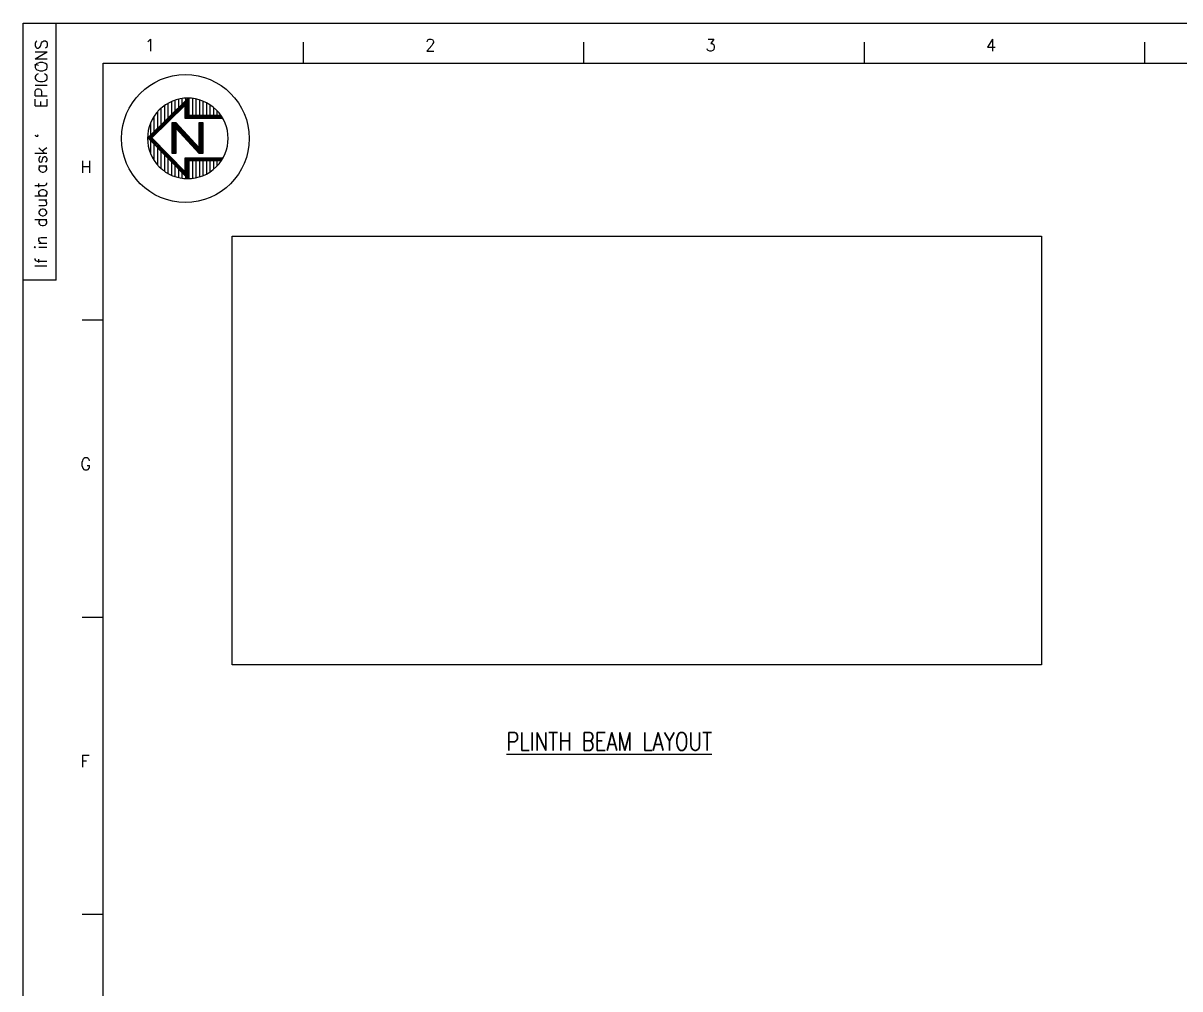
# Model space of a CAD drawing. Extents: x -93349148775 to 1048725102051, y -1180441401940 to 309370.
# Drawn here: x 0 to 289.1, y 352.7 to 594 of the extents above; entities that cross this region are included whole.
import ezdxf

# ---------------------------------------------------------------- set-up
doc = ezdxf.new("R2010")
doc.units = 0
doc.header["$LTSCALE"] = 5
doc.header["$MEASUREMENT"] = 0
for name, color, linetype in [('FRAME', 6, 'Continuous'), ('LINE WORK', 4, 'Continuous'), ('other', 5, 'Continuous'), ('sheet', 1, 'Continuous'), ('TITLE', 6, 'Continuous')]:
    doc.layers.add(name, color=color, linetype=linetype)
doc.styles.add('ROMANS', font='romans.shx', dxfattribs={"width": 0.8, "height": 2.25})
pattern_1 = [(45, (-937.62068, -729.35372), (-0.176776695, 0.176776695), [])]

msp = doc.modelspace()

# ---------------------------------------------------------------- hatches: boundary and pattern name
at = {"layer": 'sheet'}
h = msp.add_hatch(dxfattribs=at)
h.set_pattern_fill('ANSI31', color=8, scale=7, angle=45, style=0)
h.set_pattern_definition([(90, (-937.6207, -729.3537), (-0.875, 0), [])])
h.paths.add_polyline_path([(48.28, 572.33, 1.498328), (41.17, 555.14), (41.17, 555.18), (31.13, 565.31), (41.17, 575.16), (41.17, 570.91), (49.46, 570.91, 0.046098)])
h.paths.add_polyline_path([(49.56, 559.67), (41.17, 559.67), (41.17, 555.18), (41.17, 555.14, 0.251631)])
h = msp.add_hatch(dxfattribs=at)
h.set_pattern_fill('ANSI31', color=8, scale=2, style=0)
h.set_pattern_definition(pattern_1)
h.paths.add_polyline_path([(49.99, 560.37), (40.47, 560.37), (40.47, 556.88), (32.13, 565.31), (40.47, 573.49), (40.47, 570.21), (49.9, 570.21, 0.020512), (49.46, 570.91), (41.17, 570.91), (41.17, 575.16), (31.13, 565.31), (41.17, 555.18), (41.17, 559.67), (49.56, 559.67, 0.020286)])
h = msp.add_hatch(dxfattribs=at)
h.set_pattern_fill('ANSI31', color=8, scale=2, style=0)
h.set_pattern_definition(pattern_1)
h.paths.add_polyline_path([(38.16, 561.46), (38.16, 567.72), (44.02, 561.46), (44.89, 561.46), (44.89, 569.16), (44.89, 569.17), (43.98, 569.17), (43.98, 569.16), (43.98, 562.88), (38.16, 569.16), (37.26, 569.16), (37.26, 561.46)])

# ---------------------------------------------------------------- linework, layer by layer
at = {"layer": 'FRAME'}
for points in [[(0, 594), (841, 594), (841, 0), (0, 0)], [(831, 10), (20, 10), (20, 584), (831, 584)]]:
    msp.add_lwpolyline(points, close=True, dxfattribs=at)
at = {"layer": 'LINE WORK'}
msp.add_lwpolyline([(52.22, 540.78), (254.53, 540.78), (254.53, 433.63), (52.22, 433.63)], close=True, dxfattribs=at)
msp.add_ellipse((41.15, 565.21), major_axis=(-10.07, 0), ratio=1, start_param=3.926991, end_param=10.210176, dxfattribs=at)
at = {"layer": 'other'}
msp.add_circle((40.55, 565.17), 15.96, dxfattribs=at)
at = {"layer": 'sheet', "color": 2}
for p, q in [((8.24, 529.76), (8.24, 594)), ((70.08, 583.99), (70.08, 589.22)), ((70.08, 583.99), (70.08, 589.22)), ((140.17, 583.99), (140.17, 589.22)), ((140.17, 583.99), (140.17, 589.22)), ((210.25, 583.99), (210.25, 589.22)), ((210.25, 583.99), (210.25, 589.22)), ((280.33, 583.99), (280.33, 589.22)), ((280.33, 583.99), (280.33, 589.22)), ((8.24, 529.76), (0, 529.76)), ((20.01, 519.76), (14.77, 519.76)), ((20.01, 519.76), (14.77, 519.76)), ((20.01, 445.51), (14.77, 445.51)), ((20.01, 445.51), (14.77, 445.51)), ((20.01, 371.26), (14.77, 371.26)), ((20.01, 371.26), (14.77, 371.26))]:
    msp.add_line(p, q, dxfattribs=at)
at = {"layer": 'sheet'}
for points in [[(49.46, 570.91), (41.17, 570.91), (41.17, 575.16), (31.13, 565.31), (41.17, 555.18), (41.17, 559.67), (49.56, 559.67)], [(49.9, 570.21), (40.47, 570.21), (40.47, 573.49), (32.13, 565.31), (40.47, 556.88), (40.47, 560.37), (49.99, 560.37)], [(37.26, 569.16), (38.16, 569.16), (43.98, 562.88), (43.98, 569.17), (44.89, 569.17), (44.89, 561.46), (44.02, 561.46), (38.16, 567.72), (38.16, 561.46), (37.26, 561.46), (37.26, 569.16)]]:
    msp.add_lwpolyline(points, dxfattribs=at)

# ---------------------------------------------------------------- texts
at = {"layer": 'FRAME', "style": 'ROMANS'}
for s, p in [('EPICONS', (6.03, 572.85)), ("If in doubt ask `      '", (5.94, 532.87))]:
    msp.add_text(s, height=3, rotation=90, dxfattribs=at).set_placement(p)
at = {"layer": 'sheet', "style": 'ROMANS'}
for s, p in [('1', (30.39, 587.02)), ('2', (100.47, 587.02)), ('3', (170.56, 587.02)), ('4', (240.64, 587.02)), ('H', (14.3, 556.61)), ('G', (14.3, 482.36)), ('F', (14.3, 408.11))]:
    msp.add_text(s, height=3, dxfattribs=at).set_placement(p)
at = {"layer": 'TITLE', "style": 'ROMANS', "width": 0.8}
msp.add_text('%%uPLINTH BEAM LAYOUT', height=4.5, dxfattribs=at).set_placement((120.78, 412.27))

doc.saveas('drawing.dxf')
